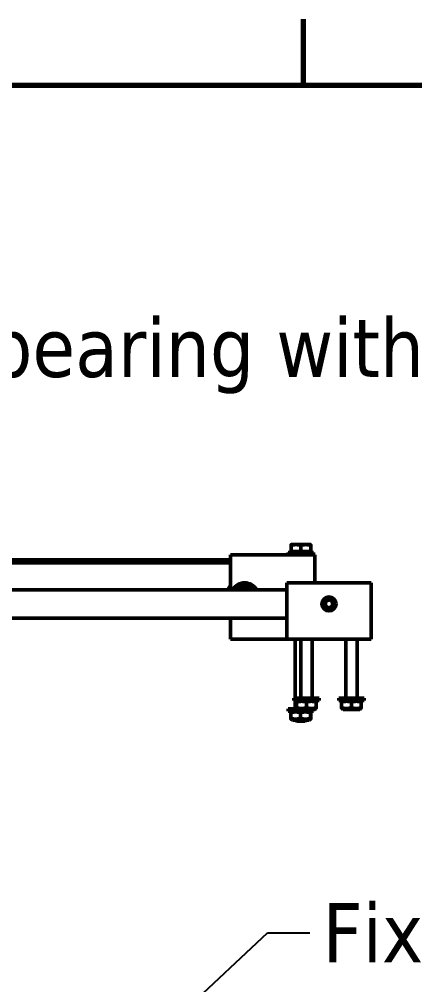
# Model space of a CAD drawing. Header units: millimetres. Extents: x -1346 to 2520, y -2365 to 1874.
# Drawn here: x 738.8 to 879.5, y 1402.1 to 1745.4 of the extents above; entities that cross this region are included whole.
import ezdxf

# ---------------------------------------------------------------- set-up
doc = ezdxf.new("R2010")
doc.units = ezdxf.units.MM
doc.header["$LTSCALE"] = 6
for name, color, linetype, lineweight in [('Border (ISO)', 7, 'Continuous', 70), ('Symbol (ISO)', 7, 'Continuous', 25), ('Visible (ISO)', 7, 'Continuous', 50)]:
    doc.layers.add(name, color=color, linetype=linetype, lineweight=lineweight)
doc.styles.add('Note Text (ISO)', font='tahoma.ttf')
doc.dimstyles.new('Default - Method 1b (ISO)$7', dxfattribs={"dimscale": 6, "dimtxt": 3.5, "dimasz": 2.5, "dimexe": 3.175, "dimexo": 0, "dimgap": 0.762, "dimtad": 1, "dimtoh": 1, "dimrnd": 1e-08, "dimtxsty": 'Note Text (ISO)', "dimcen": 0.09, "dimdle": 10, "dimclrd": 256, "dimclre": 256, "dimclrt": 256, "dimazin": 2, "dimtfac": 1, "dimtmove": 0, "dimatfit": 3, "dimfxl": 1, "dimtolj": 1, "dimlwd": -1, "dimlwe": -1, "dimarcsym": 0})

# ---------------------------------------------------------------- blocks, each defined once
blk = doc.blocks.new('Borders Default Border')
at = {"layer": 'Border (ISO)'}
blk.add_line((140, 287), (140, 290.9), dxfattribs=at)
at = {"layer": 'Border (ISO)', "flags": 128}
blk.add_lwpolyline([(10, 10), (10, 287), (410, 287), (410, 10), (10, 10)], dxfattribs=at)

msp = doc.modelspace()

# ---------------------------------------------------------------- linework, layer by layer
at = {"layer": 'Visible (ISO)'}
for p, q in [((837.27, 1558.62), (835.52, 1558.62)), ((840.77, 1558.62), (837.27, 1558.62)), ((842.52, 1558.62), (840.77, 1558.62)), ((814.02, 1555.02), (814.02, 1542.52)), ((814.02, 1555.02), (844.02, 1555.02)), ((843.52, 1555.82), (834.52, 1555.82)), ((834.52, 1555.82), (834.52, 1555.02)), ((835.52, 1556.22), (835.52, 1558.31)), ((839.02, 1556.22), (835.52, 1556.22)), ((836.07, 1556.22), (836.07, 1555.82)), ((839.02, 1556.22), (839.02, 1558.31)), ((842.52, 1556.22), (839.02, 1556.22)), ((841.97, 1556.22), (841.97, 1555.82)), ((842.52, 1556.22), (842.52, 1558.31)), ((843.52, 1555.82), (843.52, 1555.02)), ((844.02, 1555.02), (844.02, 1545.02)), ((814.02, 1553.16), (734.79, 1553.16)), ((734.79, 1552.16), (814.02, 1552.16)), ((834.02, 1545.02), (834.02, 1525.02)), ((834.02, 1545.02), (864.02, 1545.02)), ((864.02, 1545.02), (864.02, 1525.02)), ((834.02, 1542.52), (659.79, 1542.52)), ((847.77, 1538.24), (849.02, 1538.97)), ((847.77, 1536.8), (847.77, 1538.24)), ((849.02, 1538.97), (850.27, 1538.24)), ((850.27, 1538.24), (850.27, 1536.8)), ((849.02, 1536.08), (847.77, 1536.8)), ((850.27, 1536.8), (849.02, 1536.08)), ((834.02, 1532.52), (659.79, 1532.52)), ((814.02, 1532.52), (814.02, 1525.02)), ((814.02, 1525.02), (834.02, 1525.02)), ((834.02, 1525.02), (864.02, 1525.02)), ((837.02, 1525.02), (837.02, 1504.02)), ((839.02, 1525.02), (839.02, 1504.02)), ((843.02, 1525.02), (843.02, 1504.02)), ((855.02, 1525.02), (855.02, 1504.02)), ((859.02, 1525.02), (859.02, 1504.02)), ((836.52, 1504.02), (845.52, 1504.02)), ((836.52, 1503.22), (836.52, 1504.02)), ((845.52, 1503.22), (845.52, 1504.02)), ((852.52, 1504.02), (861.52, 1504.02)), ((852.52, 1503.22), (852.52, 1504.02)), ((861.52, 1503.22), (861.52, 1504.02)), ((837.67, 1500.25), (834.52, 1500.25)), ((834.52, 1500.25), (834.52, 1499.45)), ((836.52, 1503.22), (845.52, 1503.22)), ((837.02, 1503.22), (837.02, 1500.25)), ((838.07, 1503.22), (837.52, 1502.9)), ((837.52, 1502.59), (837.52, 1502.9)), ((837.52, 1502.59), (837.52, 1500.65)), ((837.52, 1500.34), (837.52, 1500.65)), ((838.07, 1500.02), (837.52, 1500.34)), ((838.07, 1500.02), (843.97, 1500.02)), ((841.02, 1502.59), (841.02, 1500.65)), ((843.52, 1500.02), (843.52, 1499.45)), ((843.97, 1503.22), (844.52, 1502.9)), ((843.97, 1500.02), (844.52, 1500.34)), ((844.52, 1502.9), (844.52, 1502.59)), ((844.52, 1502.59), (844.52, 1500.65)), ((844.52, 1500.65), (844.52, 1500.34)), ((852.52, 1503.22), (861.52, 1503.22)), ((854.07, 1503.22), (853.52, 1502.9)), ((853.52, 1502.59), (853.52, 1502.9)), ((853.52, 1502.59), (853.52, 1500.65)), ((853.52, 1500.34), (853.52, 1500.65)), ((854.07, 1500.02), (853.52, 1500.34)), ((854.07, 1500.02), (859.97, 1500.02)), ((857.02, 1502.59), (857.02, 1500.65)), ((859.97, 1503.22), (860.52, 1502.9)), ((859.97, 1500.02), (860.52, 1500.34)), ((860.52, 1502.9), (860.52, 1502.59)), ((860.52, 1502.59), (860.52, 1500.65)), ((860.52, 1500.65), (860.52, 1500.34)), ((843.52, 1499.45), (834.52, 1499.45)), ((835.45, 1496.88), (835.45, 1498.82)), ((836.07, 1499.45), (835.51, 1499.13)), ((838.87, 1496.88), (838.87, 1498.82)), ((841.97, 1499.45), (842.52, 1499.13)), ((842.44, 1496.88), (842.44, 1498.82)), ((842.59, 1496.88), (842.59, 1498.82)), ((836.07, 1496.25), (835.51, 1496.57)), ((836.07, 1496.25), (841.97, 1496.25)), ((837.45, 1495.82), (837.02, 1496.25)), ((840.59, 1495.82), (837.45, 1495.82)), ((840.59, 1495.82), (841.02, 1496.25)), ((841.97, 1496.25), (842.52, 1496.57))]:
    msp.add_line(p, q, dxfattribs=at)
for radius in [2.5, 2.01]:
    msp.add_circle((849.02, 1537.52), radius, dxfattribs=at)
for radius, start, end in [(5, 30, 150), (6.5, 140.2849, 157.3801), (3.45, 46.4387, 133.5613), (2.5, 89.8174, 90.1826)]:
    msp.add_arc((819.02, 1540.02), radius, start, end, dxfattribs=at)
for points, weights in [([(837.27, 1558.62), (836.46, 1558.62), (835.52, 1558.31)], [1, 1.0379548493, 1]), ([(835.52, 1558.31), (835.52, 1558.62), (835.52, 1558.62)], [1, 1.0379548493, 1]), ([(839.02, 1558.31), (838.08, 1558.62), (837.27, 1558.62)], [1, 1.0379548493, 1]), ([(840.77, 1558.62), (839.96, 1558.62), (839.02, 1558.31)], [1, 1.0379548493, 1]), ([(842.52, 1558.31), (841.58, 1558.62), (840.77, 1558.62)], [1, 1.0379548493, 1]), ([(842.52, 1558.62), (842.52, 1558.62), (842.52, 1558.31)], [1, 1.0379548493, 1]), ([(815.84, 1542.52), (816.25, 1543.22), (816.71, 1544.02)], [1.07179676972, 1.05662432703, 1]), ([(816.71, 1544.02), (819.02, 1544.02), (821.33, 1544.02)], [1, 1.15470053838, 1]), ([(821.33, 1544.02), (821.79, 1543.22), (822.19, 1542.52)], [1, 1.05662432703, 1.07179676972]), ([(841.02, 1502.59), (839.27, 1503.18), (837.52, 1502.59)], [1, 1.15470053838, 1]), ([(837.52, 1500.65), (839.27, 1500.07), (841.02, 1500.65)], [1, 1.15470053838, 1]), ([(844.52, 1502.59), (842.77, 1503.18), (841.02, 1502.59)], [1, 1.15470053838, 1]), ([(841.02, 1500.65), (842.77, 1500.07), (844.52, 1500.65)], [1, 1.15470053838, 1]), ([(857.02, 1502.59), (855.27, 1503.18), (853.52, 1502.59)], [1, 1.15470053838, 1]), ([(853.52, 1500.65), (855.27, 1500.07), (857.02, 1500.65)], [1, 1.15470053838, 1]), ([(860.52, 1502.59), (858.77, 1503.18), (857.02, 1502.59)], [1, 1.15470053838, 1]), ([(857.02, 1500.65), (858.77, 1500.07), (860.52, 1500.65)], [1, 1.15470053838, 1]), ([(835.45, 1498.82), (835.48, 1499.11), (835.51, 1499.13)], [1, 1.0720290989, 1.07698420901]), ([(838.87, 1498.82), (837.16, 1499.4), (835.45, 1498.82)], [1, 1.15470053838, 1]), ([(835.45, 1496.88), (837.16, 1496.3), (838.87, 1496.88)], [1, 1.15470053838, 1]), ([(835.51, 1496.57), (835.48, 1496.59), (835.45, 1496.88)], [1.07698420901, 1.0720290989, 1]), ([(842.44, 1498.82), (840.65, 1499.4), (838.87, 1498.82)], [1, 1.15470053838, 1]), ([(838.87, 1496.88), (840.65, 1496.3), (842.44, 1496.88)], [1, 1.15470053838, 1]), ([(842.59, 1498.82), (842.51, 1499.4), (842.44, 1498.82)], [1, 1.15470053838, 1]), ([(842.44, 1496.88), (842.51, 1496.3), (842.59, 1496.88)], [1, 1.15470053838, 1])]:
    msp.add_rational_spline(points, weights, degree=2, dxfattribs=at)

# ---------------------------------------------------------------- block references
at = {"xscale": 6, "yscale": 6, "zscale": 6}
msp.add_blockref('Borders Default Border', (0, 0), dxfattribs=at)

# ---------------------------------------------------------------- texts
at = {"layer": 'Symbol (ISO)', "insert": (599.22, 1639.24), "char_height": 21, "width": 471.0194, "attachment_point": 1, "line_spacing_factor": 1.714286, "style": 'Note Text (ISO)'}
msp.add_mtext('\\fTahoma|b0|i0;Fix Linear bearing with wire necklace\\P', dxfattribs=at)
at = {"layer": 'Symbol (ISO)', "insert": (846.76, 1431.14), "char_height": 21, "width": 336.1872, "attachment_point": 1, "style": 'Note Text (ISO)'}
msp.add_mtext('\\fTahoma|b0|i0;Fix belt with wire necklace', dxfattribs=at)

# ---------------------------------------------------------------- leaders
at = {"layer": 'Symbol (ISO)', "annotation_type": 0, "has_hookline": 1, "hookline_direction": 0}
for points, text_width in [([(504.79, 1527.02), (579.64, 1628.74), (594.64, 1628.74)], 468.23), ([(605.25, 1213.04), (827.19, 1420.64), (842.19, 1420.64)], 333.38)]:
    msp.add_leader(points, dimstyle='Default - Method 1b (ISO)$7', override={"dimtad": 0}, dxfattribs=dict(at, text_width=text_width))

doc.saveas('drawing.dxf')
